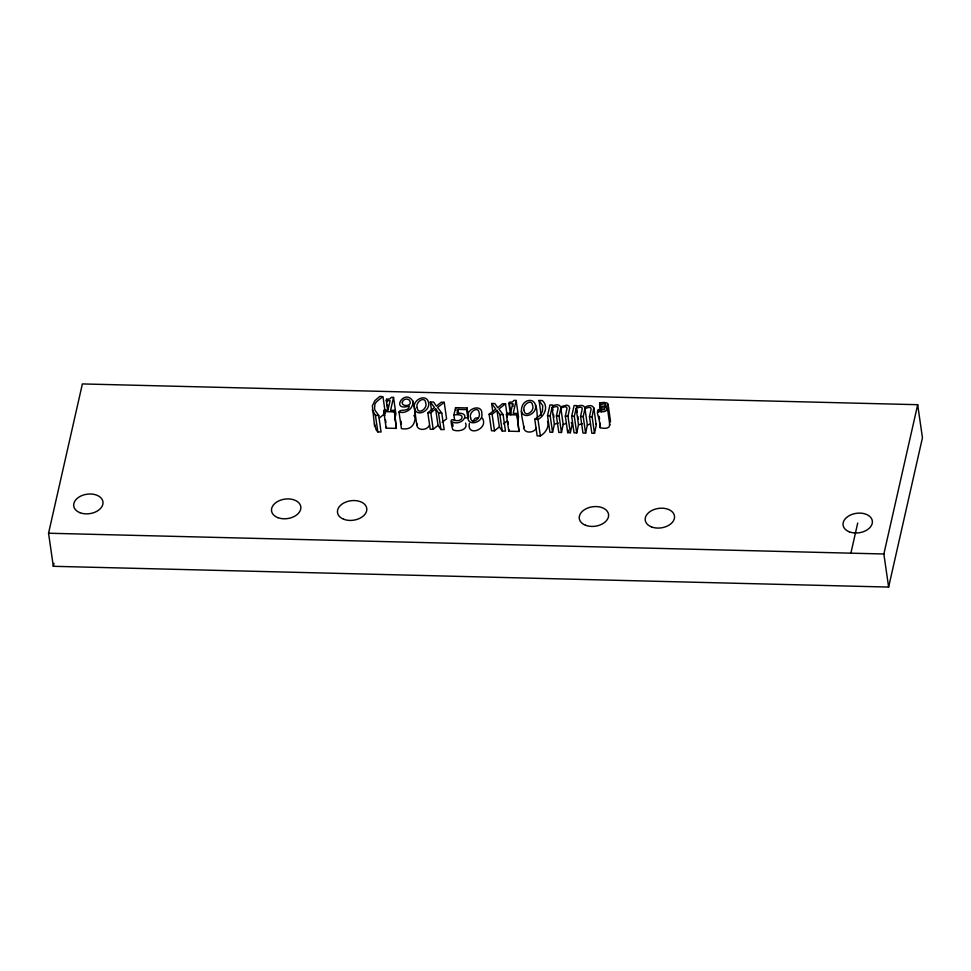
<?xml version="1.0" encoding="UTF-8"?>
<svg xmlns="http://www.w3.org/2000/svg" width="971" height="971" viewBox="0 0 971 971"><rect width="100%" height="100%" fill="white"/><g stroke="black" fill="none" stroke-linecap="round" stroke-linejoin="round"><path stroke-width="1.46" d="M414.435 408.488C411.947 400.173 426.087 392.842 428.478 402.237C430.954 410.539 416.838 417.833 414.435 408.488L416.814 425.019C417.384 431.258 427.41 430.359 429.364 425.371M416.814 425.019L416.862 423.49M536.295 428.029C534.341 433.017 524.316 433.916 523.757 427.677C523.405 420.042 516.973 405.611 527.01 400.926C537.703 397.418 536.805 412.323 537.4 418.671M523.757 427.677L523.794 426.148M535.409 404.895C537.885 413.197 523.782 420.492 521.366 411.146M374.503 423.793L376.117 429.813L377.84 431.925L381.057 431.998L378.69 415.37L374.964 410.223A17.903 11.907 -8.2 0 1 374.83 405.854C373.398 401.12 387.575 395.84 379.746 396.459L374.927 400.61L372.366 405.793L374.6 426.439M560.825 407.978L559.078 415.964L561.456 432.496L558.811 432.435L556.432 415.904L558.07 408.318L557.67 406.983L555.91 406.521L551.989 407.723L550.169 415.746L552.56 432.277L549.914 432.216L547.535 415.685L549.962 404.931L552.608 405.004L552.341 406.194C554.72 404.701 559.065 403.778 560.643 406.764L566.821 405.113L568.945 406.024L569.722 408.099L567.974 416.183L570.353 432.726L567.719 432.653L565.328 416.122L566.967 408.536L566.579 407.201L564.806 406.74L560.825 407.978L563.204 424.509L561.456 432.496M584.967 408.573L583.219 416.571L585.598 433.102L582.964 433.03L580.573 416.498L582.212 408.912L581.823 407.577L580.051 407.116L576.131 408.33L574.31 416.341L576.701 432.884L574.055 432.811L571.676 416.28L574.116 405.538L576.75 405.599L576.483 406.8C578.862 405.295 583.207 404.373 584.797 407.371C587.237 405.611 592.346 404.312 593.791 407.869L596.243 425.237L594.495 433.321L591.861 433.26L589.47 416.717L591.108 409.131L590.72 407.796L588.948 407.335L584.967 408.573L587.358 425.104L585.598 433.102M469.394 423.453C466.541 437.593 489.044 428.976 482.405 418.137M48.55 533.237L82.377 383.933L917.68 404.701L922.45 437.763L888.623 587.067L53.32 566.299L48.55 533.237L883.865 553.992L917.68 404.701M53.32 566.299L53.988 563.35M378.666 415.467L375.449 415.394L372.221 409.908M386.288 400.55L386.579 399.239L389.844 398.899L391.337 397.345L393.522 397.406L390.597 410.308L394.299 410.405L396.35 428.393L386.167 428.138L383.776 411.607L384.115 410.15L387.902 410.248L390.075 400.647L386.288 400.55L387.672 410.199M386.167 428.138L386.494 426.682M396.35 428.393L394.299 410.405M394.602 419.666L395.901 413.937L393.522 397.406M399.032 412.068C399.931 408.439 408.718 412.469 409.301 406.048C390.039 411.935 404.446 387.987 412.748 401.011C416.498 411.461 418.537 431.779 401.411 428.599L399.032 412.068C405.902 414.034 413.901 408.463 412.748 401.011M465.558 423.101C468.495 430.068 457.499 432.289 452.765 429.704C447.922 411.498 454.719 425.08 461.516 418.962C464.308 414.204 456.601 414.362 453.894 415.03L454.683 420.54M453.894 415.03L455.569 407.65L467.027 407.941L468.228 416.207M467.027 407.941L466.65 409.628L457.887 409.41L457.025 413.221C473.108 412.044 460.873 427.568 451.576 421.438M508.913 403.596L509.205 402.285L512.47 401.945L513.975 400.392L516.147 400.453L513.222 413.355L516.924 413.452L518.975 431.44L508.792 431.197L506.401 414.653L506.741 413.197L510.528 413.294L512.7 403.693L508.913 403.596L510.503 414.617M508.792 431.197L509.12 429.728M518.975 431.44L516.924 413.452M517.555 421.28L518.526 416.984L516.147 400.453M534.778 419.254L537.97 419.423C544.695 416.086 548.821 406.109 542.267 400.501L539.026 400.513L542.753 405.647L542.401 411.583L539.718 415.588L534.778 419.254L537.145 435.882L540.361 435.955C545.229 433.09 549.501 427.216 547.523 421.353M552.56 432.277L554.368 424.254L551.989 407.723M567.719 432.653L568.278 430.165M570.353 432.726L572.101 424.643L571.324 422.555M576.701 432.884L578.51 424.861L576.131 408.33M594.495 433.321L592.116 416.79L593.791 407.869M600.491 411.449L599.884 402.88L604.132 402.395L607.3 403.147L607.785 405.55L605.176 406.983L607.445 408.342L609.824 424.885C609.594 429.267 603.149 428.563 600.187 427.665C599.799 414.229 591.873 408.718 604.715 409.726L604.666 408.075L600.709 407.638L601.304 411.777M600.709 407.638L601.013 406.303L603.865 406.279L605.625 405.041A1.711 1.141 -8.2 0 0 604.581 403.839L599.495 404.567M600.187 427.665L600.163 423.222M850.887 553.179L857.709 523.053M472.962 421.001L475.402 418.076L478.448 417.858M379.333 418.052L385.317 413.173M609.521 422.688L610.516 421.329L608.028 403.912M435.651 408.815L438.03 425.347L433.2 429.316L430.214 429.243L427.823 412.699L430.821 412.784L435.651 408.815L438.54 412.966L440.919 429.51L444.16 429.583L441.781 413.051L437.593 407.468L444.208 402.31L446.599 418.841L442.181 422.276M496.97 410.345L499.349 426.876L494.506 430.833L491.52 430.76L489.141 414.229L492.127 414.301L496.97 410.345L499.847 414.496L502.238 431.027L505.478 431.112L503.087 414.581L498.912 408.985L505.527 403.827L507.335 417.324M427.823 412.699L434.474 407.517L430.311 401.958L433.564 402.043L436.428 406.157L441.21 402.237L444.208 402.31M489.141 414.229L495.793 409.034L491.629 403.487L494.87 403.572L497.735 407.686L502.517 403.754L505.527 403.827M503.5 423.805L506.801 421.22M554.368 424.254L558.289 423.053M578.51 424.861L582.43 423.647M563.204 424.509L566.324 423.332M587.358 425.104L590.465 423.939M383.776 411.607L393.971 411.862M438.54 412.966L441.781 413.051M499.847 414.496L503.087 414.581M506.401 414.653L516.596 414.908M547.535 415.685L550.169 415.746M556.432 415.904L559.078 415.964M565.328 416.122L567.974 416.183M571.676 416.28L574.31 416.341M580.573 416.498L583.219 416.571M589.47 416.717L592.116 416.79M464.927 417.821L467.84 417.894L466.65 409.628M597.796 411.121C600.758 412.02 607.215 412.736 607.445 408.342M413.925 415.442L415.139 417.542M609.351 424.242L609.824 424.885M499.349 426.876L502.238 431.027M438.03 425.347L440.919 429.51M595.903 423.72L596.17 424.412M883.865 553.992L888.623 587.067M601.013 406.303L601.607 410.43M599.884 402.88L600.479 407.007M599.738 404.567L600.733 411.461M598.185 409.446L598.585 412.202M599.18 416.328L599.568 419.084M576.871 409.556L577.272 412.311M577.866 416.438L578.267 419.193M552.535 407.577L552.936 410.332M553.531 414.459L553.919 417.214M539.051 400.416L541.211 415.673M537.97 419.423L540.361 435.955M512.7 403.693L513.101 406.448M509.605 405.041L510.2 409.179M510.6 411.935L510.989 414.69M507.93 421.463L508.331 424.218M491.629 403.487L492.819 411.753M492.127 414.301L494.506 430.833M457.887 409.41L458.482 413.537M455.569 407.65L455.957 410.417M452.632 423.538L453.032 426.293M430.311 401.958L431.707 411.607M430.821 412.784L433.2 429.316M401.035 421.256L401.436 424.011M386.579 399.239L386.98 401.994M387.38 404.749L387.975 408.888M382.962 396.544L384.917 410.417M384.115 410.15L384.904 415.661M385.499 419.788L385.9 422.543M375.449 415.394L377.84 431.925M417.19 407.784C417.833 415.442 428.005 408.451 425.711 402.868C425.019 395.27 414.969 402.261 417.19 407.784M470.607 417.773C471.251 425.444 481.434 418.44 479.128 412.869C478.436 405.271 468.398 412.262 470.607 417.773M524.122 410.442C524.765 418.1 534.948 411.109 532.642 405.526C531.95 397.928 521.9 404.919 524.122 410.442M467.901 416.947C467.257 427.131 483.619 422.543 481.859 413.743C482.502 403.548 466.129 408.148 467.901 416.947M402.297 402.273C401.46 407.019 412.02 406.509 410.041 401.387C409.082 397.673 402.771 398.668 402.297 402.273M849.322 531.829A14.771 9.819 -8.2 0 0 872.346 522.726A14.771 9.819 -8.2 0 0 851.47 514.606A14.771 9.819 -8.2 0 0 849.322 531.829M651.492 526.913A14.771 9.819 -8.2 0 0 674.505 517.81A14.771 9.819 -8.2 0 0 653.629 509.69A14.771 9.819 -8.2 0 0 651.492 526.913M585.537 525.275A14.771 9.819 -8.2 0 0 608.562 516.171A14.771 9.819 -8.2 0 0 587.686 508.051A14.771 9.819 -8.2 0 0 585.537 525.275M343.746 519.267A14.771 9.819 -8.2 0 0 366.759 510.151A14.771 9.819 -8.2 0 0 345.882 502.043A14.771 9.819 -8.2 0 0 343.746 519.267M277.791 517.628A14.771 9.819 -8.2 0 0 300.816 508.513A14.771 9.819 -8.2 0 0 279.939 500.405A14.771 9.819 -8.2 0 0 277.791 517.628M79.962 512.7A14.771 9.819 -8.2 0 0 102.975 503.597A14.771 9.819 -8.2 0 0 82.11 495.489A14.771 9.819 -8.2 0 0 79.962 512.7"/></g></svg>
